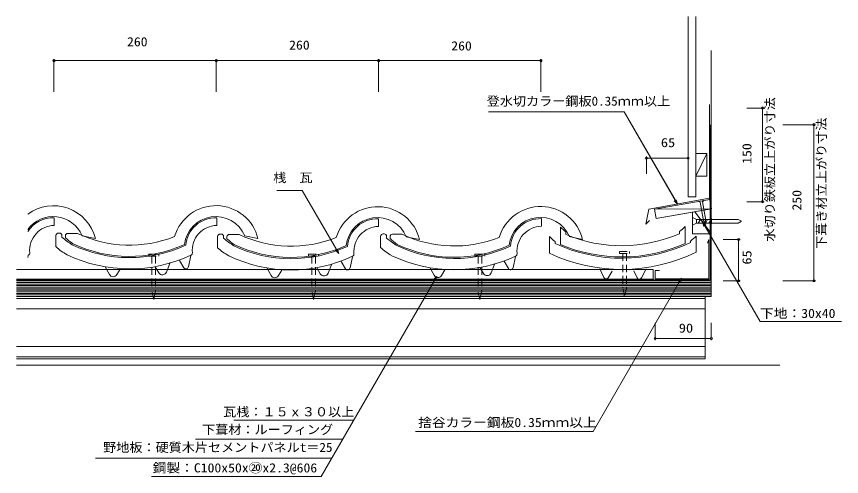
# Model space of a CAD drawing. Units: millimetres, scale not verified. Extents: x -661 to 661, y -368 to 368.
import ezdxf
from ezdxf.enums import TextEntityAlignment as Align

# ---------------------------------------------------------------- set-up
doc = ezdxf.new("R2010")
doc.units = ezdxf.units.MM
doc.header["$LTSCALE"] = 10
doc.linetypes.add('DASHED1', pattern=[1.8, 1.2, -0.6])
doc.linetypes.add('DASHED3', pattern=[4, 3, -1])
for name, color, linetype, lineweight in [('0-0_LAYER001', 4, 'Continuous', 18), ('0-1_LAYER003', 7, 'Continuous', 18), ('0-2_LAYER007', 2, 'Continuous', 18), ('0-3_LAYER009', 2, 'Continuous', 18)]:
    doc.layers.add(name, color=color, linetype=linetype, lineweight=lineweight)
doc.styles.add('ＭＳ ゴシック', font='')
doc.styles.get('ＭＳ ゴシック').set_extended_font_data('MS Gothic')

msp = doc.modelspace()

# ---------------------------------------------------------------- linework, layer by layer
at = {"layer": '0-0_LAYER001', "color": 2}
for p, q in [((415.15, 368.09), (415.15, 79.43)), ((427.15, 368.09), (427.15, 79.43)), ((-600.72, 300.02), (-600.72, 247.52)), ((-340.72, 297.52), (-600.72, 297.52)), ((-340.72, 300.02), (-340.72, 247.52)), ((-80.72, 297.52), (-340.72, 297.52)), ((-80.72, 300.02), (-80.72, 247.52)), ((179.28, 297.52), (-80.72, 297.52)), ((179.28, 300.02), (179.28, 247.52)), ((449.32, 77.12), (449.32, 227.12)), ((536.72, 221.62), (509.22, 221.62)), ((534.22, 71.62), (534.22, 221.62)), ((619.17, 194.97), (566.67, 194.97)), ((616.67, 194.97), (616.67, -55.03)), ((445.15, 148.66), (427.15, 112.66)), ((348.15, 143.81), (348.15, 116.31)), ((348.15, 141.31), (415.15, 141.31)), ((415.15, 143.81), (415.15, 116.31)), ((415.15, 79.43), (427.15, 79.43)), ((351.93, 59.95), (449.32, 77.12)), ((361.08, 59.53), (449.71, 75.16)), ((431.5, 71.95), (440.27, 73.5)), ((434.33, 70.83), (431.5, 71.95)), ((434.33, 70.83), (439.02, 44.24)), ((437.98, 71.47), (440.27, 73.5)), ((437.98, 71.47), (442.67, 44.88)), ((536.72, 71.62), (509.22, 71.62)), ((351.93, 59.95), (347.22, 35.58)), ((361.08, 59.53), (363.68, 44.76)), ((363.68, 44.76), (452.32, 60.39)), ((422.32, 20.39), (422.32, 55.1)), ((452.32, 20.39), (425.82, 55.72)), ((347.22, 35.58), (353.1, 41.7)), ((422.32, 34.39), (422.32, 46.39)), ((428.32, 43.39), (422.32, 46.39)), ((428.32, 37.39), (428.32, 43.39)), ((452.32, 43.39), (428.32, 43.39)), ((431.2, 37.39), (434.67, 43.39)), ((436.93, 37.39), (440.39, 43.39)), ((439.02, 44.24), (442.46, 36)), ((442.46, 36), (442.67, 44.88)), ((442.65, 37.39), (446.11, 43.39)), ((448.37, 37.39), (451.84, 43.39)), ((452.32, 36.14), (452.32, 44.64)), ((422.32, 34.39), (428.32, 37.39)), ((452.32, 37.39), (428.32, 37.39)), ((422.32, 20.39), (452.32, 20.39)), ((498.49, 11.09), (470.99, 11.09)), ((495.99, -55.03), (495.99, 11.09)), ((358.84, -37.03), (-660.73, -37.03)), ((-600.72, -37.03), (-600.08, -37.03)), ((-340.72, -37.03), (-340.08, -37.03)), ((-80.72, -37.03), (-80.08, -37.03)), ((179.28, -37.03), (179.92, -37.03)), ((358.84, -37.03), (358.84, -52.03)), ((362.15, -38.59), (369.43, -38.59)), ((362.15, -38.59), (362.15, -51.59)), ((358.84, -52.03), (-660.73, -52.03)), ((12.48, -47.76), (-172.46, -368.09)), ((404.52, -50.69), (262.83, -296.1)), ((452.15, -55.03), (-660.73, -55.03)), ((498.49, -55.03), (470.99, -55.03)), ((619.17, -55.03), (566.67, -55.03)), ((442.15, -83.23), (-660.73, -83.23)), ((362.15, -149.77), (362.15, -122.27)), ((452.15, -149.77), (452.15, -122.27)), ((452.15, -147.27), (362.15, -147.27)), ((442.15, -176.83), (-660.73, -176.83)), ((-120.35, -278.14), (-312.74, -278.14)), ((262.83, -296.1), (-15.83, -296.1)), ((-138.03, -308.12), (-374.15, -308.12)), ((-155.68, -339.02), (-534.4, -339.02)), ((-172.46, -368.09), (-444.65, -368.09))]:
    msp.add_line(p, q, dxfattribs=at)
at = {"layer": '0-0_LAYER001'}
for p, q in [((-600.4, 45.93), (-600.4, 33.8)), ((-339.97, 45.96), (-339.97, 33.83)), ((-81.06, 44.29), (-81.06, 32.16)), ((180.05, 44.6), (180.05, 32.47)), ((210.44, 30.91), (210.44, 3.26)), ((410.44, 31.77), (410.44, 4.73)), ((-597.47, 17.59), (-597.47, -0.24)), ((-592.01, 21.59), (-593.47, 21.59)), ((-588.01, 17.59), (-588.01, 14.93)), ((-582.47, 16.98), (-582.47, 14.13)), ((-578.47, 20.98), (-563.14, 20.98)), ((-534.38, 12.65), (-555.67, 17.3)), ((-338.56, 15.91), (-338.56, -1.91)), ((-333.09, 19.91), (-334.56, 19.91)), ((-329.09, 15.91), (-329.09, 13.26)), ((-323.56, 15.31), (-323.56, 12.46)), ((-319.56, 19.31), (-304.23, 19.31)), ((-273.95, 12.67), (-295.24, 17.33)), ((-77.45, 16.23), (-77.45, -1.6)), ((-71.98, 20.23), (-73.45, 20.23)), ((-67.98, 16.23), (-67.98, 13.57)), ((-62.45, 15.62), (-62.45, 12.77)), ((-58.45, 19.62), (-43.12, 19.62)), ((-15.04, 11), (-36.33, 15.66)), ((192.94, 15.74), (192.94, -10.82)), ((219.44, 23.46), (219.44, 19.01)), ((246.07, 11.31), (224.78, 15.97)), ((401.44, 24.2), (401.44, 20.42)), ((427.94, 16.63), (427.94, -9.2)), ((201.94, 7.96), (201.94, 4.84)), ((418.94, 8.73), (418.94, 6.44)), ((-641.91, -14.63), (-642.59, -17.75)), ((-420.47, -40.91), (-414.52, -25.87)), ((-392.82, -33.97), (-399.74, -22.25)), ((-381.49, -14.61), (-385.38, -32.64)), ((-133.91, -35.64), (-140.83, -23.92)), ((-122.57, -16.28), (-126.47, -34.31)), ((127.2, -35.33), (120.28, -23.61)), ((138.54, -15.97), (134.64, -34)), ((-511.98, -44.65), (-518.55, -32.5)), ((-499.86, -44.98), (-494.43, -36.12)), ((-432.98, -41.94), (-438.64, -32.5)), ((-253.07, -46.32), (-259.63, -34.17)), ((-240.94, -46.65), (-235.51, -37.79)), ((-174.06, -43.61), (-179.73, -34.17)), ((-161.55, -42.58), (-155.6, -27.54)), ((8.04, -46.01), (1.47, -33.86)), ((20.17, -46.34), (25.6, -37.48)), ((87.05, -43.3), (81.38, -33.86)), ((99.56, -42.27), (105.51, -27.23)), ((280.04, -49.64), (273.7, -35.76)), ((287.14, -49.98), (293.26, -39.4)), ((333.23, -50), (327.84, -38.95)), ((340.37, -50.1), (347.85, -35.76))]:
    msp.add_line(p, q, dxfattribs=at)
at = {"layer": '0-0_LAYER001', "color": 2, "linetype": 'DASHED1'}
for p, q in [((495.32, 43.39), (452.32, 43.39)), ((500.32, 40.39), (495.32, 43.39)), ((495.32, 37.39), (500.32, 40.39)), ((495.32, 37.39), (452.32, 37.39)), ((442.15, -100.03), (-660.73, -100.03)), ((442.15, -160.03), (-660.73, -160.03))]:
    msp.add_line(p, q, dxfattribs=at)
at = {"layer": '0-0_LAYER001', "color": 1, "linetype": 'DASHED1'}
for p, q in [((310.26, -11.11), (310.26, -66.25)), ((316.26, -11.11), (316.26, -66)), ((-443.88, -15.34), (-443.88, -70.49)), ((-437.88, -15.34), (-437.88, -70.24)), ((-187.88, -15.34), (-187.88, -70.49)), ((-181.88, -15.34), (-181.88, -70.24)), ((78.5, -15.34), (78.5, -70.49)), ((84.5, -15.34), (84.5, -70.24)), ((316.26, -66), (313.21, -80.51)), ((-440.93, -84.75), (-443.88, -70.49)), ((-437.88, -70.24), (-440.93, -84.75)), ((-184.93, -84.75), (-187.88, -70.49)), ((-181.88, -70.24), (-184.93, -84.75)), ((81.45, -84.75), (78.5, -70.49)), ((84.5, -70.24), (81.45, -84.75)), ((313.21, -80.51), (310.26, -66.25))]:
    msp.add_line(p, q, dxfattribs=at)
at = {"layer": '0-0_LAYER001', "color": 2, "linetype": 'DASHED3'}
msp.add_line((450.15, -53.53), (-660.73, -53.53), dxfattribs=at)
at = {"layer": '0-0_LAYER001', "color": 1}
for p, q in [((452.15, -57.53), (-660.73, -57.53)), ((452.15, -60.03), (-660.73, -60.03)), ((452.15, -62.53), (-660.73, -62.53)), ((452.15, -65.03), (-660.73, -65.03)), ((452.15, -67.53), (-660.73, -67.53)), ((452.15, -70.03), (-660.73, -70.03)), ((452.15, -72.53), (-660.73, -72.53)), ((452.15, -75.03), (-660.73, -75.03)), ((452.15, -77.53), (-660.73, -77.53))]:
    msp.add_line(p, q, dxfattribs=at)
at = {"layer": '0-0_LAYER001', "color": 2}
for points in [[(398.05, 67.63), (312.72, 215.44), (95.22, 215.44)], [(-144.55, -11.4), (-203, 89.84), (-243.5, 89.84)], [(449.71, 75.16), (452.32, 60.39), (361.08, 59.53)], [(396.11, 74.87), (398.05, 67.63), (392.75, 72.93)], [(440.02, 32.13), (438.08, 39.38), (443.38, 34.07)], [(438.08, 39.38), (530.23, -120.23), (660.73, -120.23)], [(-146.49, -4.15), (-144.55, -11.4), (-149.86, -6.1)], [(7.18, -53.07), (12.48, -47.76), (10.54, -55.01)], [(399.21, -55.99), (404.52, -50.69), (402.58, -57.94)], [(442.15, -80.03), (442.15, -180.03), (-660.73, -180.03)]]:
    msp.add_lwpolyline(points, dxfattribs=at)
msp.add_lwpolyline([(427.15, 112.66), (445.15, 112.66), (445.15, 148.66), (427.15, 148.66)], close=True, dxfattribs=at)
at = {"layer": '0-0_LAYER001', "color": 1, "linetype": 'DASHED1'}
for points in [[(-448.88, -12.34), (-432.88, -12.34), (-432.88, -15.34)], [(-448.88, -12.34), (-448.88, -15.34), (-432.88, -15.34)], [(-192.88, -12.34), (-176.88, -12.34), (-176.88, -15.34)], [(-192.88, -12.34), (-192.88, -15.34), (-176.88, -15.34)], [(73.5, -12.34), (89.5, -12.34), (89.5, -15.34)], [(73.5, -12.34), (73.5, -15.34), (89.5, -15.34)], [(305.26, -8.11), (321.26, -8.11), (321.26, -11.11)], [(305.26, -8.11), (305.26, -11.11), (321.26, -11.11)]]:
    msp.add_lwpolyline(points, dxfattribs=at)
at = {"layer": '0-0_LAYER001', "color": 2}
for centre in [(-600.72, 297.52), (-340.72, 297.52), (-340.72, 297.52), (-80.72, 297.52), (-80.72, 297.52), (179.28, 297.52), (534.22, 221.62), (616.67, 194.97), (348.15, 141.31), (415.15, 141.31), (534.22, 71.62), (495.99, 11.09), (495.99, -55.03), (616.67, -55.03), (362.15, -147.27), (452.15, -147.27)]:
    msp.add_circle(centre, 1.7, dxfattribs=at)
at = {"layer": '0-0_LAYER001'}
for centre, radius, start, end in [((-601.6, -3.85), 69.21, 13.79135, 126.31485), ((-341.17, -3.83), 69.21, 13.79135, 163.33506), ((-82.25, -5.5), 69.21, 13.79135, 163.33506), ((178.85, -5.19), 69.21, 13.79135, 163.33506), ((-601.99, -2.37), 50.33, 23.01118, 143.7664), ((-601.99, -2.37), 48.33, 88.10985, 147.13958), ((-341.56, -2.35), 50.33, 23.01118, 173.62688), ((-341.56, -2.35), 48.33, 88.10985, 174.95909), ((-82.65, -4.02), 50.33, 23.01118, 173.62688), ((-82.65, -4.02), 48.33, 88.10985, 174.95909), ((178.46, -3.7), 50.33, 23.01118, 173.62688), ((178.46, -3.7), 48.33, 88.10985, 174.95909), ((-599.4, -6.43), 40.25, 91.42239, 185.22383), ((-338.97, -6.41), 40.25, 91.42239, 185.22383), ((-80.06, -8.08), 40.25, 91.42239, 185.22383), ((181.05, -7.77), 40.25, 91.42239, 185.22383), ((309.96, 142.04), 149.18, 228.1534, 232.6409), ((309.96, 142.04), 149.18, 307.82102, 312.33986), ((-593.47, 17.59), 4, 90, 180), ((-592.01, 17.59), 4, 0, 90), ((-488.15, 133.09), 154.7, 229.79872, 237.31521), ((-578.47, 16.98), 4, 90, 180), ((-530.58, 66.39), 73.65, 225.20484, 236.85618), ((-479.64, 196.66), 194.52, 244.57801, 291.77512), ((-334.56, 15.91), 4, 90, 180), ((-333.09, 15.91), 4, 0, 90), ((-229.24, 131.42), 154.7, 229.79872, 237.31521), ((-319.56, 15.31), 4, 90, 180), ((-220.72, 194.99), 194.52, 244.57801, 291.77512), ((-73.45, 16.23), 4, 90, 180), ((-71.98, 16.23), 4, 0, 90), ((31.87, 131.73), 154.7, 229.79872, 237.31521), ((-58.45, 15.62), 4, 90, 180), ((40.39, 195.3), 194.52, 244.57801, 291.77512), ((309.96, 142.04), 172.18, 227.18297, 231.1423), ((308.75, 235.31), 234.01, 247.56479, 293.24524), ((309.96, 142.04), 172.18, 309.26612, 313.25088), ((-479.64, 196.66), 214.52, 244.57801, 294.78533), ((-479.64, 196.66), 212.52, 244.57801, 294.47764), ((-271.67, 64.72), 73.65, 225.20484, 236.85618), ((-220.72, 194.99), 214.52, 244.57801, 294.78533), ((-220.72, 194.99), 212.52, 244.57801, 294.47764), ((-10.56, 65.03), 73.65, 225.20484, 236.85618), ((40.39, 195.3), 214.52, 244.57801, 294.78533), ((40.39, 195.3), 212.52, 244.57801, 294.47764), ((308.75, 235.31), 254.01, 245.13487, 295.7091), ((308.75, 235.31), 252.01, 247.03975, 293.79819), ((-643.47, -10.46), 4, 295.00637, 5.22384), ((-541.67, 58.49), 81.01, 226.46691, 242.05489), ((-383.04, -10.44), 4, 295.00637, 5.22384), ((-282.76, 56.82), 81.01, 226.46691, 242.05489), ((-124.12, -12.11), 4, 295.00637, 5.22384), ((-21.65, 57.13), 81.01, 226.46691, 242.05489), ((136.99, -11.8), 4, 295.00637, 5.22384), ((308.75, 235.31), 272.01, 244.80213, 295.98798), ((-740.07, 196.64), 232.52, 294.78527, 295.00637), ((-479.64, 196.66), 232.52, 244.57801, 295.00637), ((-220.72, 194.99), 232.52, 244.57801, 295.00637), ((40.39, 195.3), 232.52, 244.57801, 295.00637), ((-389.38, -31.94), 4, 210.54757, 342.1399), ((-130.47, -33.61), 4, 210.54757, 342.1399), ((130.64, -33.3), 4, 210.54757, 342.1399), ((-505.82, -41.32), 7, 208.39301, 328.49573), ((-426.98, -38.34), 7, 210.96375, 338.42869), ((-246.91, -42.99), 7, 208.39301, 328.49573), ((-168.06, -40.01), 7, 210.96375, 338.42869), ((14.2, -42.68), 7, 208.39301, 328.49573), ((93.05, -39.7), 7, 210.96375, 338.42869), ((283.67, -47.98), 4, 204.53772, 329.93141), ((336.83, -48.25), 4, 206.00334, 332.44718)]:
    msp.add_arc(centre, radius, start, end, dxfattribs=at)
at = {"layer": '0-1_LAYER003'}
for p, q in [((-600.72, 300.02), (-600.72, 247.52)), ((179.28, 297.52), (-600.72, 297.52)), ((-340.72, 300.02), (-340.72, 247.52)), ((-80.72, 299.22), (-80.72, 247.52)), ((179.28, 247.52), (179.28, 300.02)), ((449.32, 227.12), (449.32, 77.12)), ((95.22, 215.44), (312.72, 215.44)), ((397.94, 68.06), (312.72, 215.44)), ((509.22, 221.62), (536.72, 221.62)), ((534.22, 219.92), (534.22, 221.62)), ((534.22, 219.92), (534.22, 71.62)), ((450.15, 194.97), (450.15, -53.53)), ((566.67, 194.97), (619.17, 194.97)), ((616.67, 194.97), (566.67, 194.97)), ((616.67, 193.27), (616.67, 194.97)), ((616.67, -55.03), (616.67, 193.27)), ((427.15, 148.66), (445.15, 148.66)), ((445.15, 148.66), (427.15, 112.66)), ((348.15, 143.01), (348.15, 116.31)), ((348.15, 141.31), (415.15, 141.31)), ((-243.5, 89.84), (-203, 89.84)), ((-144.55, -11.4), (-203, 89.84)), ((398.05, 67.63), (392.75, 72.93)), ((397.67, 68.01), (396.11, 74.87)), ((535.92, 71.62), (509.22, 71.62)), ((425.82, 55.72), (452.15, 20.61)), ((428.32, 43.39), (422.32, 46.39)), ((428.32, 43.39), (495.32, 43.39)), ((428.32, 37.39), (422.32, 34.39)), ((438.08, 39.38), (440.02, 32.13)), ((438.08, 39.38), (443.38, 34.07)), ((438.08, 39.38), (530.23, -120.23)), ((422.32, 20.39), (452.15, 20.39)), ((448.15, -51.59), (448.15, 11.09)), ((470.99, 11.09), (497.69, 11.09)), ((495.99, 11.09), (495.99, -55.03)), ((-144.55, -11.4), (-149.86, -6.1)), ((-144.55, -11.4), (-146.49, -4.15)), ((358.84, -52.03), (-660.73, -52.03)), ((12.48, -47.76), (-172.46, -368.09)), ((12.48, -47.76), (7.18, -53.07)), ((12.48, -47.76), (10.93, -53.53)), ((404.52, -50.69), (262.83, -296.1)), ((448.15, -51.59), (362.15, -51.59)), ((404.52, -50.69), (399.21, -55.99)), ((404.52, -50.69), (402.58, -57.94)), ((-660.73, -53.53), (450.15, -53.53)), ((452.15, -55.03), (-660.73, -55.03)), ((470.99, -55.03), (497.69, -55.03)), ((566.67, -55.03), (619.17, -55.03)), ((442.15, -83.23), (-660.73, -83.23)), ((442.15, -180.03), (442.15, -80.03)), ((-660.73, -100.03), (442.15, -100.03)), ((362.15, -147.27), (362.15, -122.27)), ((530.23, -120.23), (660.73, -120.23)), ((-660.73, -160.03), (442.15, -160.03)), ((442.15, -176.83), (-660.73, -176.83)), ((442.15, -180.03), (-660.73, -180.03)), ((-660.73, -190.03), (562.15, -190.03)), ((-120.35, -278.14), (-312.74, -278.14)), ((262.83, -296.1), (-21.53, -296.1)), ((-374.15, -308.12), (-138.03, -308.12)), ((-155.68, -339.02), (-523.01, -339.02)), ((-443.23, -368.09), (-172.46, -368.09))]:
    msp.add_line(p, q, dxfattribs=at)
at = {"layer": '0-1_LAYER003', "color": 2, "linetype": 'DASHED3'}
msp.add_line((450.15, 194.97), (450.15, -53.53), dxfattribs=at)
at = {"layer": '0-1_LAYER003'}
for points in [[(427.15, 368.09), (427.15, 79.43), (415.15, 79.43), (415.15, 368.09)], [(-660.73, -80.03), (452.15, -80.03), (452.15, 313.84)], [(445.15, 130.66), (445.15, 148.66), (445.15, 112.66), (427.15, 112.66)], [(449.32, 77.12), (351.93, 59.95), (347.22, 35.58), (353.1, 41.7)], [(361.08, 59.53), (363.68, 44.76), (452.15, 60.36), (449.32, 77.12)], [(449.65, 75.15), (361.08, 59.53), (452.32, 60.39)], [(431.5, 71.95), (434.33, 70.83), (439.02, 44.24), (442.46, 36), (442.67, 44.88), (437.98, 71.47), (440.27, 73.5)], [(422.32, 20.39), (422.32, 55.1), (422.32, 43.39)], [(428.32, 43.39), (428.32, 37.39), (495.32, 37.39)], [(495.32, 43.39), (500.32, 40.39), (495.32, 37.39)], [(-660.73, -37.03), (358.84, -37.03), (358.84, -52.03)], [(362.15, -51.59), (362.15, -38.59), (369.43, -38.59), (362.15, -38.59)], [(452.15, -122.27), (452.15, -147.27), (452.15, -148.97)], [(452.15, -147.27), (362.15, -147.27), (362.15, -148.97)]]:
    msp.add_lwpolyline(points, dxfattribs=at)
at = {"layer": '0-2_LAYER007'}
for p, q in [((448.15, 11.09), (446.04, 5.48)), ((448.15, 11.09), (448.15, -51.59)), ((362.15, -51.59), (448.15, -51.59))]:
    msp.add_line(p, q, dxfattribs=at)
at = {"layer": '0-3_LAYER009'}
for p, q in [((452.15, 313.84), (452.15, -30.03)), ((452.15, -30.03), (452.15, -80.03)), ((452.15, -80.03), (-660.73, -80.03))]:
    msp.add_line(p, q, dxfattribs=at)

# ---------------------------------------------------------------- texts
at = {"layer": '0-0_LAYER001', "color": 7, "style": 'ＭＳ ゴシック'}
for s, width, p in [('260', 1.1, (-483.7, 315.96)), ('260', 1.1, (-224.02, 310.71)), ('260', 1.1, (35.66, 309.4)), ('登水切カラー鋼板0.35ｍｍ以上', 1.05, (92.44, 220.96)), ('65', 1.15, (371.4, 154.64)), ('桟\u3000瓦', 1.05, (-249.47, 98.44)), ('下地：30x40', 1.1, (530.23, -118.73)), ('90', 1.15, (400.17, -142.33)), ('\u3000瓦桟：１５ｘ３０以上\u3000', 1.05, (-350.62, -276.25)), ('捨谷カラー鋼板0.35ｍｍ以上', 1.1, (-17.26, -293.34)), ('下葺材：ルーフィング\u3000', 1.05, (-363.44, -304.74)), ('\u3000野地板：硬質木片セメントパネルt＝25', 1.05, (-542.95, -333.23)), ('\u3000鋼製：C100x50x⑳x2.3@606\u3000', 1.1, (-464.59, -366))]:
    msp.add_text(s, height=14.66, dxfattribs=dict(at, width=width)).set_placement(p, align=Align.BOTTOM_LEFT)
for s, width, p in [('水切り鉄板立上がり寸法', 1.05, (557.64, 7.88)), ('下葺き材立上がり寸法', 1.05, (640.28, -3.69)), ('150', 1.1, (520.91, 132.35)), ('250', 1.1, (600.91, 57.59)), ('65', 1.15, (520.91, -28.97))]:
    msp.add_text(s, height=14.66, rotation=90, dxfattribs=dict(at, width=width)).set_placement(p, align=Align.BOTTOM_LEFT)

doc.saveas('drawing.dxf')
